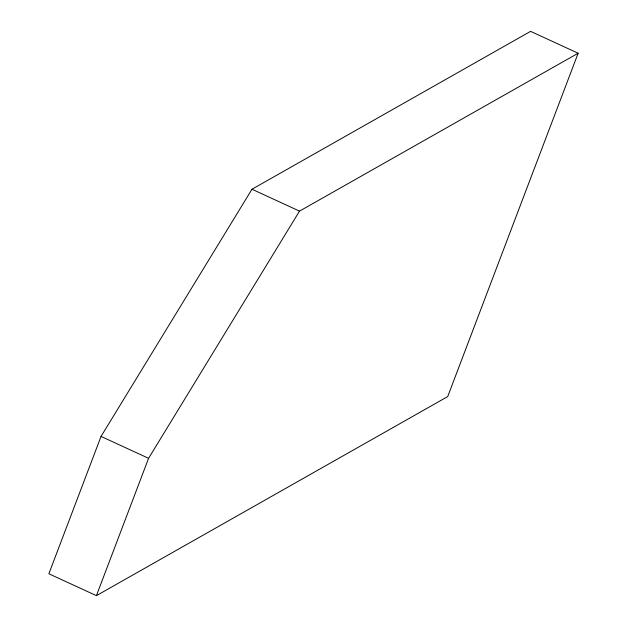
<?xml version="1.0" encoding="UTF-8"?>
<svg xmlns="http://www.w3.org/2000/svg" width="627" height="627" viewBox="0 0 627 627"><rect width="100%" height="100%" fill="white"/><g stroke="black" fill="none" stroke-linecap="round" stroke-linejoin="round"><path stroke-width="0.94" d="M101.041 436.431L48.867 573.768L96.417 595.65L447.709 396.577L578.133 53.232L530.583 31.35L251.976 189.236L101.041 436.431L148.583 458.313L299.518 211.127L578.133 53.232M96.417 595.65L148.583 458.313M251.976 189.236L299.518 211.127"/></g></svg>
